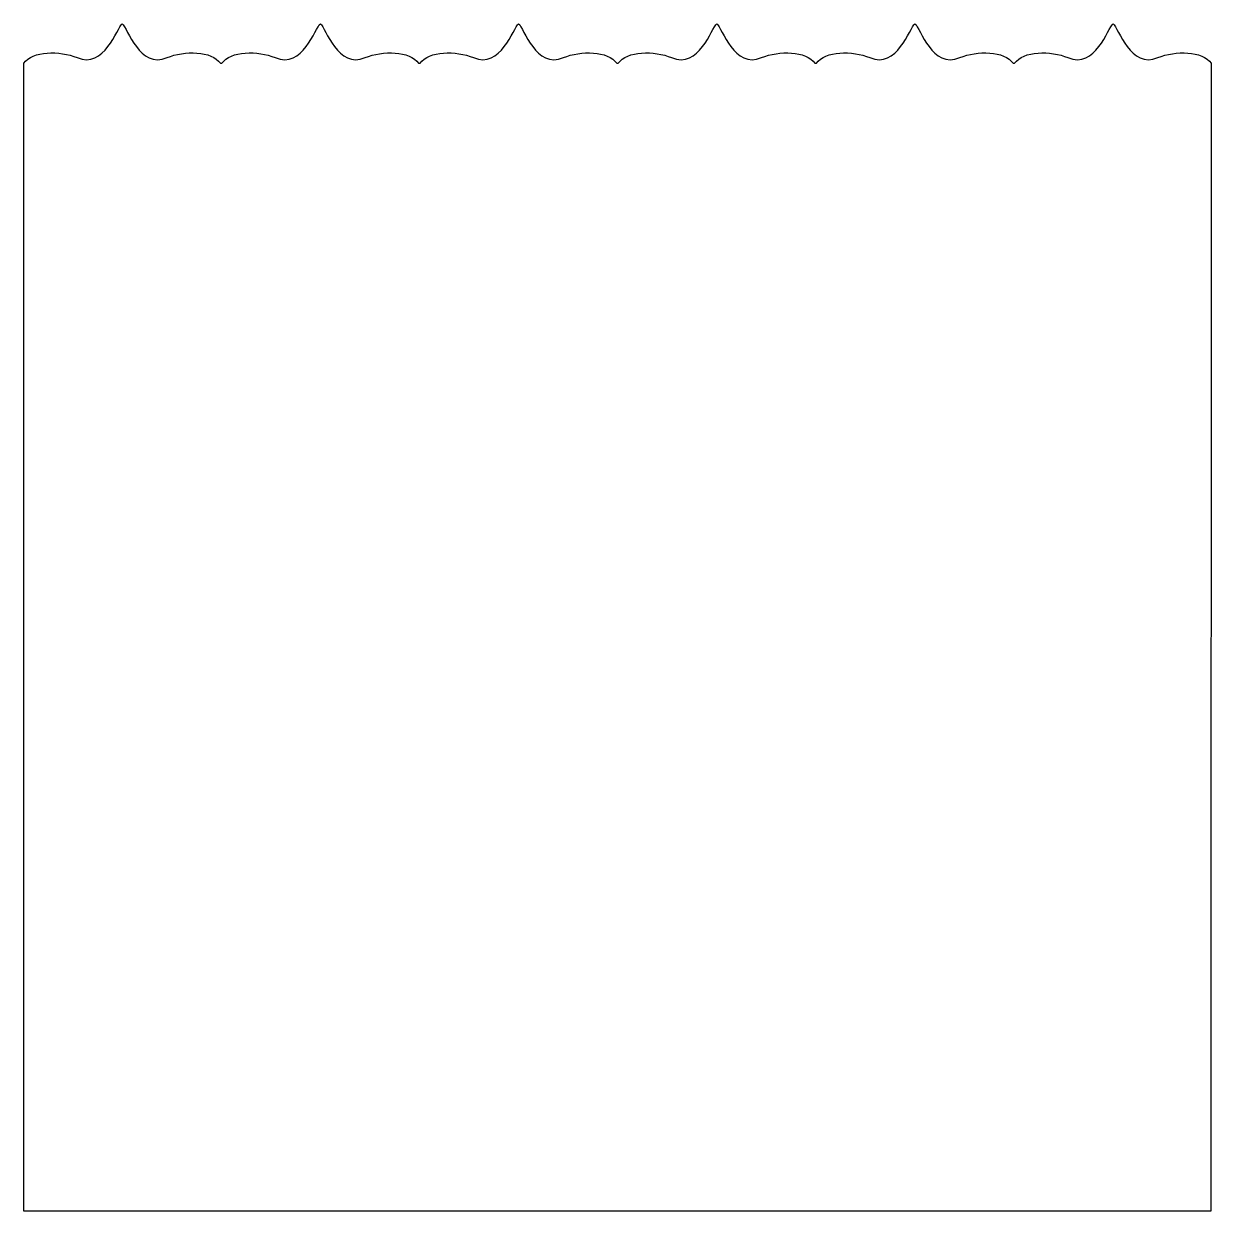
# Model space of a CAD drawing. Header units: centimetres. Extents: x -11.4 to 11.4, y -11.4 to 11.4.
import ezdxf

# ---------------------------------------------------------------- set-up
doc = ezdxf.new("R2010")
doc.units = ezdxf.units.CM
doc.header["$MEASUREMENT"] = 0
doc.layers.add('Camada 1', color=7, linetype='Continuous')

msp = doc.modelspace()

# ---------------------------------------------------------------- linework, layer by layer
at = {"layer": 'Camada 1'}
msp.add_open_spline([(11.41481, 10.65428), (11.25074, 10.89495), (10.72308, 10.90352), (10.38984, 10.76223), (10.38984, 10.76223), (9.86451, 10.53958), (9.63094, 11.33291), (9.52841, 11.4139), (9.52841, 11.4139), (9.42591, 11.33291), (9.18546, 10.53958), (8.66015, 10.76223), (8.66015, 10.76223), (8.32688, 10.90352), (7.79925, 10.89495), (7.63521, 10.65428), (7.63521, 10.65428), (7.63521, 10.65428), (7.60484, 10.65428), (7.60484, 10.65428), (7.60484, 10.65428), (7.44077, 10.89495), (6.91311, 10.90352), (6.57987, 10.76223), (6.57987, 10.76223), (6.05451, 10.53958), (5.82094, 11.33291), (5.71841, 11.4139), (5.71841, 11.4139), (5.61591, 11.33291), (5.37546, 10.53958), (4.85015, 10.76223), (4.85015, 10.76223), (4.51688, 10.90352), (3.98925, 10.89495), (3.82521, 10.65428), (3.82521, 10.65428), (3.82521, 10.65428), (3.79484, 10.65428), (3.79484, 10.65428), (3.79484, 10.65428), (3.63077, 10.89495), (3.10311, 10.90352), (2.76987, 10.76223), (2.76987, 10.76223), (2.24451, 10.53958), (2.01094, 11.33291), (1.90841, 11.4139), (1.90841, 11.4139), (1.80591, 11.33291), (1.56546, 10.53958), (1.04015, 10.76223), (1.04015, 10.76223), (0.70688, 10.90352), (0.17925, 10.89495), (0.01521, 10.65428), (0.01521, 10.65428), (0.01521, 10.65428), (-0.01519, 10.65428), (-0.01519, 10.65428), (-0.01519, 10.65428), (-0.17926, 10.89495), (-0.70689, 10.90352), (-1.04016, 10.76223), (-1.04016, 10.76223), (-1.56549, 10.53958), (-1.79906, 11.33291), (-1.90159, 11.4139), (-1.90159, 11.4139), (-2.00409, 11.33291), (-2.24452, 10.53958), (-2.76982, 10.76223), (-2.76982, 10.76223), (-3.10309, 10.90352), (-3.63075, 10.89495), (-3.79479, 10.65428), (-3.79479, 10.65428), (-3.79479, 10.65428), (-3.82516, 10.65428), (-3.82516, 10.65428), (-3.82516, 10.65428), (-3.98923, 10.89495), (-4.51686, 10.90352), (-4.85013, 10.76223), (-4.85013, 10.76223), (-5.37549, 10.53958), (-5.60906, 11.33291), (-5.71159, 11.4139), (-5.71159, 11.4139), (-5.81409, 11.33291), (-6.05452, 10.53958), (-6.57982, 10.76223), (-6.57982, 10.76223), (-6.91309, 10.90352), (-7.44075, 10.89495), (-7.60479, 10.65428), (-7.60479, 10.65428), (-7.60479, 10.65428), (-7.63516, 10.65428), (-7.63516, 10.65428), (-7.63516, 10.65428), (-7.79923, 10.89495), (-8.32686, 10.90352), (-8.66013, 10.76223), (-8.66013, 10.76223), (-9.18549, 10.53958), (-9.41906, 11.33291), (-9.52159, 11.4139), (-9.52159, 11.4139), (-9.62409, 11.33291), (-9.86452, 10.53958), (-10.38982, 10.76223), (-10.38982, 10.76223), (-10.72311, 10.90349), (-11.25074, 10.89492), (-11.41481, 10.65428), (-11.41481, 10.65428), (-11.41481, 10.65428), (-11.41481, -11.41387), (-11.41481, -11.41387), (-11.41481, -11.41387), (-11.41481, -11.41387), (11.40706, -11.41387), (11.40706, -11.41387), (11.40706, -11.41387), (11.40706, -11.41387), (11.41481, 10.65428), (11.41481, 10.65428)], degree=3, knots=[0, 0, 0, 0, 0.03030303, 0.03030303, 0.03030303, 0.03030303, 0.06060606, 0.06060606, 0.06060606, 0.06060606, 0.09090909, 0.09090909, 0.09090909, 0.09090909, 0.12121212, 0.12121212, 0.12121212, 0.12121212, 0.15151515, 0.15151515, 0.15151515, 0.15151515, 0.18181818, 0.18181818, 0.18181818, 0.18181818, 0.21212121, 0.21212121, 0.21212121, 0.21212121, 0.24242424, 0.24242424, 0.24242424, 0.24242424, 0.27272727, 0.27272727, 0.27272727, 0.27272727, 0.3030303, 0.3030303, 0.3030303, 0.3030303, 0.33333333, 0.33333333, 0.33333333, 0.33333333, 0.36363636, 0.36363636, 0.36363636, 0.36363636, 0.39393939, 0.39393939, 0.39393939, 0.39393939, 0.42424242, 0.42424242, 0.42424242, 0.42424242, 0.45454545, 0.45454545, 0.45454545, 0.45454545, 0.48484848, 0.48484848, 0.48484848, 0.48484848, 0.51515152, 0.51515152, 0.51515152, 0.51515152, 0.54545455, 0.54545455, 0.54545455, 0.54545455, 0.57575758, 0.57575758, 0.57575758, 0.57575758, 0.60606061, 0.60606061, 0.60606061, 0.60606061, 0.63636364, 0.63636364, 0.63636364, 0.63636364, 0.66666667, 0.66666667, 0.66666667, 0.66666667, 0.6969697, 0.6969697, 0.6969697, 0.6969697, 0.72727273, 0.72727273, 0.72727273, 0.72727273, 0.75757576, 0.75757576, 0.75757576, 0.75757576, 0.78787879, 0.78787879, 0.78787879, 0.78787879, 0.81818182, 0.81818182, 0.81818182, 0.81818182, 0.84848485, 0.84848485, 0.84848485, 0.84848485, 0.87878788, 0.87878788, 0.87878788, 0.87878788, 0.90909091, 0.90909091, 0.90909091, 0.90909091, 0.93939394, 0.93939394, 0.93939394, 0.93939394, 1, 1, 1, 1], dxfattribs=at)

doc.saveas('drawing.dxf')
